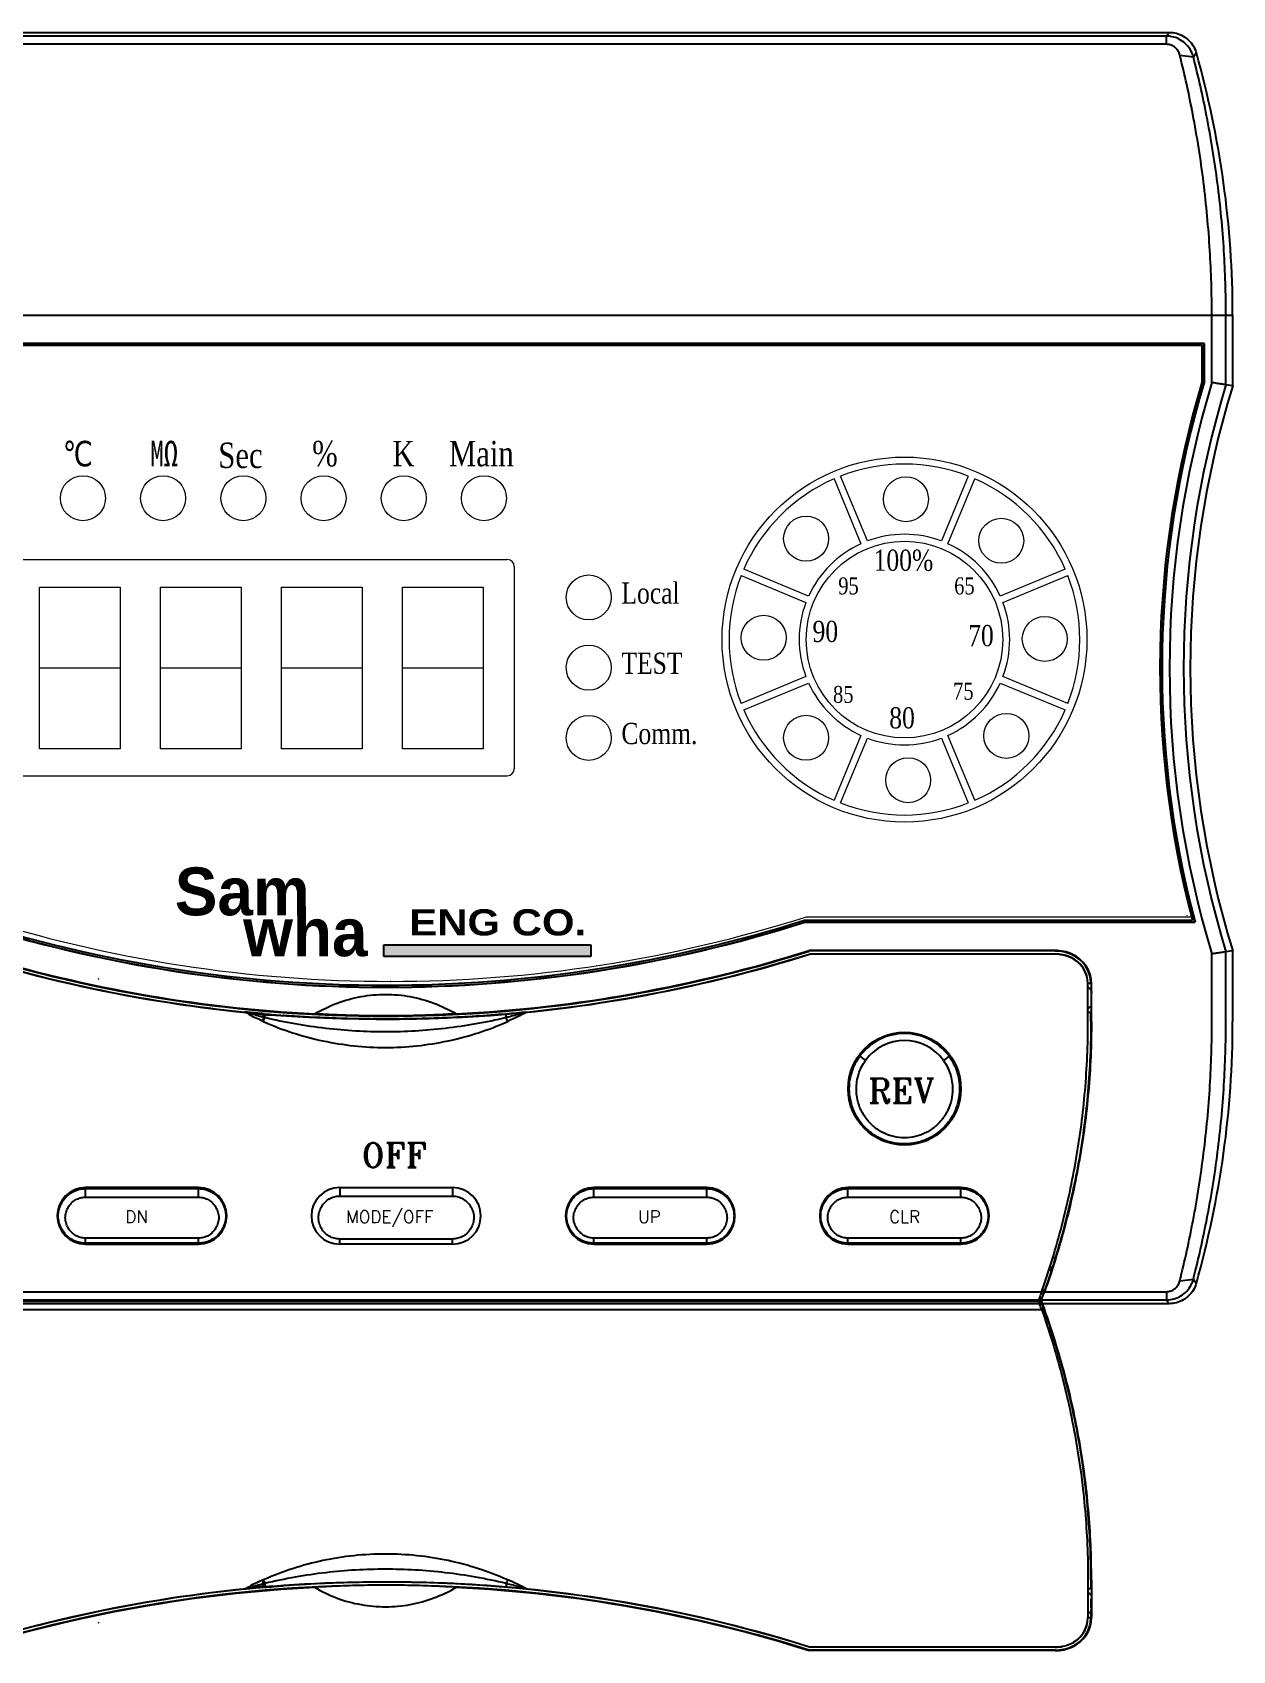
# Model space of a CAD drawing. Header units: millimetres. Extents: x 107 to 2900, y 85 to 3996.
# Drawn here: x 2142.88 to 2170.64, y 2285.94 to 2323.34 of the extents above; entities that cross this region are included whole.
import ezdxf
from ezdxf.lldxf.tags import DXFTag

# ---------------------------------------------------------------- set-up
doc = ezdxf.new("R2010")
doc.units = ezdxf.units.MM
for name, color, linetype in [('2', 7, 'Continuous'), ('70', 7, 'Continuous'), ('DEFAULT_2', 8, 'HIDDEN')]:
    doc.layers.add(name, color=color, linetype=linetype)
doc.styles.add('SS', font='batang.ttc', dxfattribs={"width": 0.8})
doc.styles.get("Standard").update_dxf_attribs({"font": 'BareunDotumPro1.ttf'})
doc.styles.add('STYLE2', font='romant.shx')
tags = doc.linetypes.add('HIDDEN', pattern=[0.375, 0.25, -0.125]).pattern_tags.tags
tags[6:7] = [DXFTag(74, 4), DXFTag(75, 0), DXFTag(340, '0'), DXFTag(46, 1.0), DXFTag(50, 0.0), DXFTag(44, 0.0), DXFTag(45, 0.0)]
tags[4:5] = [DXFTag(74, 4), DXFTag(75, 0), DXFTag(340, '0'), DXFTag(46, 1.0), DXFTag(50, 0.0), DXFTag(44, 0.0), DXFTag(45, 0.0)]

# ---------------------------------------------------------------- blocks, each defined once
blk = doc.blocks.new('ㅡㄷㅅㄷㄱㄱ스')
blk.add_hatch(color=5).paths.add_polyline_path([(9949.76, 2936.9), (9949.76, 2938.02), (9969.47, 2938.02), (9969.47, 2936.9)])
at = {"color": 7, "linetype": 'Continuous'}
for p, q in [((9875.34, 3024.81), (10024.5, 3024.81)), ((10024.23, 3024.46), (9875.61, 3024.46)), ((10024.23, 3023.67), (9875.61, 3023.67)), ((10024.23, 3023.67), (10024.23, 3024.46)), ((10025.51, 3022.65), (10026.8, 3022.47)), ((9869.3, 2997.91), (10030.54, 2997.91)), ((10028.56, 2991.49), (10028.56, 2997.91)), ((10029.9, 2991.29), (10029.9, 2997.91)), ((10030.54, 2997.91), (10030.54, 2991.19)), ((10027.85, 2995.22), (9871.99, 2995.22)), ((10027.82, 2995.19), (9872.02, 2995.19)), ((10027.65, 2995.02), (9872.19, 2995.02)), ((10027.65, 2991.62), (10027.65, 2995.02)), ((10027.85, 2995.22), (10027.82, 2995.19)), ((10027.82, 2991.59), (10027.82, 2995.19)), ((10027.85, 2991.59), (10027.85, 2995.22)), ((10027.85, 2991.59), (10027.82, 2991.59)), ((10030.54, 2991.19), (10029.9, 2991.29)), ((9989.78, 2940.36), (10026.71, 2940.36)), ((10026.93, 2940.19), (9989.81, 2940.19)), ((9989.81, 2940.16), (10026.97, 2940.16)), ((10026.97, 2940.16), (10026.93, 2940.19)), ((10013.64, 2937.47), (9990.23, 2937.47)), ((9990.23, 2937.47), (9990.24, 2937.43)), ((10013.64, 2937.43), (9990.24, 2937.43)), ((10013.64, 2937.14), (9990.28, 2937.14)), ((10013.64, 2937.47), (10013.64, 2937.43)), ((10015.22, 2937.1), (10015.24, 2937.14)), ((10028.56, 2930.73), (10028.56, 2937.15)), ((10030.54, 2937.45), (10029.9, 2937.35)), ((10029.9, 2930.73), (10029.9, 2937.35)), ((10030.54, 2937.45), (10030.54, 2930.73)), ((10017.05, 2934.34), (10016.75, 2934.34)), ((10016.77, 2930.73), (10016.77, 2934.3)), ((10017.1, 2930.73), (10017.1, 2934.3)), ((10017.05, 2931.58), (10016.75, 2931.58)), ((10017.05, 2931.58), (10017.07, 2931.59)), ((10017.05, 2930.73), (10017.05, 2931.58)), ((10013.42, 2908.27), (10013.67, 2908.27)), ((10013.27, 2906.97), (10013.07, 2907.17)), ((10013.11, 2907.14), (10013.32, 2907.14)), ((10013.13, 2907.36), (10013.38, 2907.36)), ((10025.51, 2906.05), (10026.8, 2906.22)), ((9887.48, 2905.02), (10012.36, 2905.02)), ((10012.36, 2904.97), (10012.57, 2904.97)), ((10012.4, 2905.16), (10012.66, 2905.16)), ((10012.64, 2905.02), (10024.23, 2905.02)), ((10024.23, 2905.02), (10024.23, 2904.23)), ((10024.5, 2903.88), (9875.34, 2903.88)), ((9887.48, 2903.33), (10012.36, 2903.33)), ((9887.59, 2904.23), (10012.25, 2904.23)), ((9887.59, 2904.12), (10012.25, 2904.12)), ((9887.77, 2904.23), (10012.07, 2904.23)), ((9887.77, 2904.12), (10012.07, 2904.12)), ((10012.04, 2904.18), (9887.8, 2904.18)), ((10012.04, 2904.17), (9887.8, 2904.17)), ((10012.04, 2904.17), (9887.8, 2904.17)), ((10012.04, 2904.17), (9887.8, 2904.17)), ((10012.04, 2904.18), (10012.07, 2904.23)), ((10012.04, 2904.18), (10012.04, 2904.17)), ((10012.04, 2904.17), (10012.04, 2904.17)), ((10012.04, 2904.17), (10012.07, 2904.12)), ((10012.14, 2904.43), (10012.37, 2904.43)), ((10012.14, 2903.92), (10012.37, 2903.92)), ((10012.34, 2904.23), (10024.23, 2904.23)), ((10012.36, 2903.38), (10012.57, 2903.38)), ((10012.4, 2903.19), (10012.66, 2903.19)), ((10013.27, 2901.38), (10013.07, 2901.18)), ((10013.11, 2901.21), (10013.32, 2901.21)), ((10013.13, 2900.99), (10013.38, 2900.99)), ((10013.42, 2900.08), (10013.67, 2900.08)), ((10016.77, 2877.62), (10016.77, 2874.04)), ((10017.05, 2877.62), (10017.05, 2876.77)), ((10017.1, 2877.62), (10017.1, 2874.04)), ((10017.05, 2876.77), (10016.75, 2876.77)), ((10017.05, 2876.77), (10017.07, 2876.76)), ((10017.05, 2874.01), (10016.75, 2874.01)), ((9990.23, 2870.88), (9990.24, 2870.92)), ((10013.64, 2870.88), (9990.23, 2870.88)), ((10013.64, 2870.92), (9990.24, 2870.92)), ((10013.64, 2871.21), (9990.28, 2871.21)), ((10013.64, 2870.88), (10013.64, 2870.92)), ((10015.22, 2871.25), (10015.24, 2871.21))]:
    blk.add_line(p, q, dxfattribs=at)
at = {"color": 7, "lineweight": 20}
for p, q in [((10027.64, 2995.02), (9873.13, 2995.02)), ((10027.64, 2991.64), (10027.64, 2995.02)), ((9992.61, 2982.34), (9995.17, 2976.17)), ((9995.78, 2976.43), (9993.23, 2982.6)), ((10005.38, 2982.6), (10002.83, 2976.43)), ((10003.45, 2976.17), (10006, 2982.34)), ((9983.76, 2973.13), (9989.93, 2970.58)), ((9990.19, 2971.19), (9984.01, 2973.75)), ((10014.6, 2973.75), (10008.43, 2971.19)), ((10008.68, 2970.58), (10014.85, 2973.13)), ((9989.93, 2963.53), (9983.76, 2960.97)), ((10014.85, 2960.97), (10008.68, 2963.53)), ((9984.01, 2960.36), (9990.19, 2962.91)), ((10008.43, 2962.91), (10014.6, 2960.36)), ((9995.17, 2957.93), (9992.61, 2951.76)), ((9993.23, 2951.51), (9995.78, 2957.68)), ((10002.83, 2957.68), (10005.38, 2951.51)), ((10006, 2951.76), (10003.45, 2957.93)), ((9990, 2940.69), (10026.7, 2940.69))]:
    blk.add_line(p, q, dxfattribs=at)
at = {"color": 5}
for p, q in [((9949.76, 2936.9), (9949.76, 2938.02)), ((9949.76, 2938.02), (9969.47, 2938.02)), ((9969.47, 2938.02), (9969.47, 2936.9)), ((9969.47, 2936.9), (9949.76, 2936.9))]:
    blk.add_line(p, q, dxfattribs=at)
at = {"color": 7, "linetype": 'HIDDEN'}
for p, q in [((9995.06, 2927.41), (9995.6, 2927.01)), ((10003.55, 2927.41), (10003.01, 2927.01)), ((9932.12, 2914.92), (9921.38, 2914.92)), ((9921.38, 2914), (9921.38, 2914.92)), ((9921.38, 2914.82), (9932.12, 2914.82)), ((9921.38, 2914), (9932.12, 2914)), ((9932.12, 2914), (9932.12, 2914.92)), ((9945.56, 2914.92), (9945.56, 2914.11)), ((9945.56, 2914.92), (9956.31, 2914.92)), ((9945.56, 2914.11), (9956.31, 2914.11)), ((9956.31, 2914.92), (9956.31, 2914.11)), ((9969.75, 2914), (9969.75, 2914.92)), ((9980.49, 2914.92), (9969.75, 2914.92)), ((9969.75, 2914.82), (9980.49, 2914.82)), ((9969.75, 2914), (9980.49, 2914)), ((9980.49, 2914), (9980.49, 2914.92)), ((10004.68, 2914.92), (9993.93, 2914.92)), ((9993.93, 2914), (9993.93, 2914.92)), ((9993.93, 2914.82), (10004.68, 2914.82)), ((9993.93, 2914), (10004.68, 2914)), ((10004.68, 2914), (10004.68, 2914.92)), ((9932.12, 2910.12), (9921.38, 2910.12)), ((9921.38, 2909.55), (9921.38, 2910.12)), ((9932.12, 2909.63), (9921.38, 2909.63)), ((9921.38, 2909.55), (9932.12, 2909.55)), ((9932.12, 2909.55), (9932.12, 2910.12)), ((9945.56, 2909.55), (9945.56, 2910.03)), ((9956.31, 2910.03), (9945.56, 2910.03)), ((9956.31, 2909.55), (9945.56, 2909.55)), ((9956.31, 2909.55), (9956.31, 2910.03)), ((9969.75, 2909.55), (9969.75, 2910.12)), ((9980.49, 2910.12), (9969.75, 2910.12)), ((9980.49, 2909.63), (9969.75, 2909.63)), ((9969.75, 2909.55), (9980.49, 2909.55)), ((9980.49, 2909.55), (9980.49, 2910.12)), ((10004.68, 2910.12), (9993.93, 2910.12)), ((9993.93, 2909.55), (9993.93, 2910.12)), ((10004.68, 2909.63), (9993.93, 2909.63)), ((9993.93, 2909.55), (10004.68, 2909.55)), ((10004.68, 2909.55), (10004.68, 2910.12))]:
    blk.add_line(p, q, dxfattribs=at)
at = {"color": 7, "lineweight": 20}
for radius in [17.36, 9.35]:
    blk.add_circle((9999.31, 2967.05), radius, dxfattribs=at)
at = {"color": 7, "linetype": 'HIDDEN'}
blk.add_circle((9999.31, 2924.33), 5.37, dxfattribs=at)
at = {"color": 7, "linetype": 'Continuous'}
for centre, radius, start, end in [((9938.77, 2997.91), 91.77, 0, 15.7731), ((10118.1, 2964.32), 94.48, 163.2032, 194.6889), ((10118.1, 2964.32), 94.3, 163.1877, 194.8255), ((10118.1, 2964.32), 94.28, 163.1852, 194.8477), ((10118.1, 2964.32), 93.57, 163.1212, 196.8788), ((10118.1, 2964.32), 92.23, 162.998, 197.002), ((10118.1, 2964.32), 91.59, 162.9385, 197.0615), ((9949.92, 3065.64), 131.65, 252.3619, 287.6381), ((9949.92, 3065.64), 131.67, 252.3638, 287.6362), ((9949.92, 3065.64), 131.47, 252.3501, 287.6499), ((9949.92, 3065.64), 134.69, 252.5641, 264.2766), ((9949.92, 3065.64), 134.36, 252.5424, 267.134), ((9949.92, 3065.64), 134.41, 252.5455, 287.4545), ((9949.92, 3065.64), 134.69, 265.8574, 287.4359), ((9949.92, 3065.64), 134.36, 272.866, 287.4576), ((10013.64, 2933.44), 4.03, 66.5144, 90), ((10013.64, 2933.44), 3.98, 66.5144, 90), ((10013.64, 2933.44), 3.7, 66.5144, 90), ((10014.01, 2934.3), 3.04, 0.7065, 66.5144), ((10014.01, 2934.3), 3.09, 0, 66.5144), ((10014.01, 2934.3), 2.76, 0, 66.5144), ((9939.13, 2930.73), 91.41, 344.198, 0), ((9949.92, 2742.7), 134.41, 72.5455, 107.4545), ((9949.92, 2742.7), 134.69, 72.5641, 94.1426), ((9949.92, 2742.7), 134.69, 95.7234, 107.4359), ((9949.92, 2742.7), 134.36, 92.866, 107.4576), ((9949.92, 2742.7), 134.36, 72.5424, 87.134), ((10014.01, 2874.04), 2.76, 293.4856, 0), ((10014.01, 2874.04), 3.04, 293.4856, 359.2935), ((10014.01, 2874.04), 3.09, 293.4856, 0), ((10013.64, 2874.91), 3.7, 270, 293.4856), ((10013.64, 2874.91), 3.98, 270, 293.4856), ((10013.64, 2874.91), 4.03, 270, 293.4856)]:
    blk.add_arc(centre, radius, start, end, dxfattribs=at)
at = {"color": 7, "linetype": 'HIDDEN'}
for centre, radius, start, end in [((9999.31, 2924.33), 5.25, 35.9626, 144.0374), ((9999.31, 2924.33), 4.58, 35.9626, 144.0374), ((9921.38, 2912.23), 2.69, 90, 270), ((9932.12, 2912.23), 2.69, 270, 90), ((9945.56, 2912.23), 2.69, 90, 270), ((9956.31, 2912.23), 2.69, 270, 90), ((9969.75, 2912.23), 2.69, 90, 270), ((9980.49, 2912.23), 2.69, 270, 90), ((9993.93, 2912.23), 2.69, 90, 270), ((10004.68, 2912.23), 2.69, 270, 90)]:
    blk.add_arc(centre, radius, start, end, dxfattribs=at)
at = {"color": 7, "linetype": 'Continuous'}
for points, start_tangent, end_tangent in [([(10024.23, 3024.46), (10024.37, 3024.63), (10024.5, 3024.81)], (0.604586, 0.79654), (0.603396, 0.797442)), ([(10024.5, 3024.81), (10025.18, 3024.72), (10025.83, 3024.45), (10026.38, 3024.04), (10026.81, 3023.48), (10027.08, 3022.85)], (1, 0), (0.271828, -0.962346)), ([(10026.8, 3022.47), (10026.72, 3022.72), (10026.38, 3023.36), (10025.88, 3023.88), (10025.28, 3024.24), (10024.61, 3024.43), (10024.23, 3024.46)], (-0.259403, 0.965769), (-1, 0.000325)), ([(10025.51, 3022.65), (10025.47, 3022.78), (10025.3, 3023.11), (10025.06, 3023.37), (10024.76, 3023.56), (10024.42, 3023.66), (10024.23, 3023.67)], (-0.242878, 0.970057), (-0.999999, -0.001087)), ([(10028.56, 2997.91), (10028.37, 3004.06), (10027.77, 3010.55), (10026.75, 3017.02), (10025.51, 3022.65)], (0.000028, 1), (-0.242412, 0.970173)), ([(10026.8, 3022.47), (10026.94, 3022.66), (10027.08, 3022.85)], (0.593127, 0.805109), (0.591901, 0.80601)), ([(10029.9, 2997.91), (10029.71, 3004.02), (10029.1, 3010.47), (10028.06, 3016.88), (10026.8, 3022.47)], (0.000036, 1), (-0.247766, 0.96882)), ([(10029.9, 2991.29), (10029.45, 2991.35), (10029.01, 2991.42), (10028.56, 2991.49)], (-0.989013, 0.147827), (-0.989172, 0.146764)), ([(10029.9, 2937.35), (10029.45, 2937.28), (10029.01, 2937.22), (10028.56, 2937.15)], (-0.989013, -0.147827), (-0.989172, -0.146764)), ([(10017.1, 2933.68), (10017.01, 2933.79), (10016.76, 2933.97)], (-0.553765, 0.832673), (-0.912222, 0.409696)), ([(10017.05, 2934.34), (10017.06, 2934.33), (10017.07, 2934.33)], (0.711453, -0.702734), (0.709766, -0.704437)), ([(10017.07, 2934.33), (10017.07, 2934.3)], (0.709766, -0.704437), (0.092215, -0.995739)), ([(9943.2, 2931.45), (9945.31, 2932.46), (9947.59, 2933.09), (9949.93, 2933.3), (9952.27, 2933.09), (9954.53, 2932.46), (9956.64, 2931.45)], (0.859399, 0.511306), (0.859399, -0.511306)), ([(9936.66, 2931.56), (9936.48, 2931.61)], (-0.917893, 0.396829), (-0.991847, 0.127436)), ([(9936.67, 2931.56), (9936.48, 2931.61)], (-0.962642, 0.270777), (-0.961554, 0.274617)), ([(9936.69, 2931.6), (9936.62, 2931.61), (9936.55, 2931.62), (9936.49, 2931.62)], (-0.995206, 0.097803), (-0.994926, 0.100612)), ([(9938.29, 2930.73), (9937.68, 2931.01), (9937.08, 2931.3), (9936.66, 2931.56)], (-0.913204, 0.407502), (-0.917893, 0.396829)), ([(9937.48, 2931.34), (9936.67, 2931.56)], (-0.967148, 0.254214), (-0.962642, 0.270777)), ([(9937.53, 2931.52), (9937.33, 2931.54), (9937.14, 2931.56), (9936.98, 2931.57), (9936.82, 2931.59), (9936.69, 2931.6)], (-0.995782, 0.091747), (-0.995117, 0.0987)), ([(9937.79, 2931.26), (9937.48, 2931.34)], (-0.968758, 0.248009), (-0.967148, 0.254214)), ([(9938.16, 2931.47), (9937.94, 2931.49), (9937.73, 2931.5), (9937.53, 2931.52)], (-0.996178, 0.087347), (-0.995759, 0.092002)), ([(9938.25, 2931.14), (9937.95, 2931.21), (9937.79, 2931.26)], (-0.971156, 0.238444), (-0.968758, 0.248009)), ([(9938.4, 2931.44), (9938.16, 2931.47)], (-0.996323, 0.085673), (-0.996178, 0.087347)), ([(9938.32, 2931.12), (9938.25, 2931.14)], (-0.971493, 0.237069), (-0.971156, 0.238444)), ([(9938.29, 2930.73), (9938.33, 2930.85)], (0.254297, 0.967126), (0.436222, 0.899839)), ([(9938.44, 2931.09), (9938.32, 2931.12)], (-0.972076, 0.234668), (-0.971493, 0.237069)), ([(9938.33, 2930.85), (9938.36, 2930.91), (9938.44, 2931.09)], (0.436222, 0.899839), (0.227614, 0.973751)), ([(9938.41, 2931.41), (9938.4, 2931.43), (9938.4, 2931.44)], (-0.311013, 0.950406), (-0.328671, 0.944445)), ([(9938.4, 2931.44), (9939.29, 2931.37), (9940.19, 2931.3)], (0.996337, -0.085513), (0.997388, -0.072227)), ([(9938.42, 2931.38), (9938.41, 2931.41)], (-0.288003, 0.957629), (-0.311013, 0.950406)), ([(9938.44, 2931.09), (9938.42, 2931.38)], (0.2654, 0.964138), (-0.288003, 0.957629)), ([(9961.4, 2931.09), (9955.6, 2930.06), (9952.75, 2929.81), (9949.92, 2929.73), (9947.09, 2929.81), (9944.24, 2930.06), (9938.44, 2931.09)], (-0.972075, -0.23467), (-0.972076, 0.234668)), ([(9940.25, 2931.29), (9940.19, 2931.3)], (-0.997524, 0.070322), (-0.997496, 0.070728)), ([(9950.6, 2930.95), (9949.92, 2930.95), (9944.16, 2931.07), (9940.25, 2931.29)], (-0.999988, -0.004906), (-0.997524, 0.070322)), ([(9956.64, 2931.45), (9954.55, 2931.34), (9952.32, 2931.27), (9949.99, 2931.25), (9947.63, 2931.27), (9945.33, 2931.34), (9943.2, 2931.45)], (-0.998096, -0.061678), (-0.998096, 0.061678)), ([(9952.63, 2930.98), (9950.6, 2930.95)], (-0.999807, -0.01967), (-0.999988, -0.004906)), ([(9961.38, 2931.43), (9955.69, 2931.07), (9952.63, 2930.98)], (-0.996523, -0.083322), (-0.999807, -0.01967)), ([(9961.44, 2931.43), (9961.38, 2931.43)], (-0.996487, -0.083743), (-0.996523, -0.083322)), ([(9961.4, 2931.09), (9961.39, 2931.18), (9961.4, 2931.3), (9961.43, 2931.41)], (-0.265408, 0.964136), (0.309521, 0.950893)), ([(9961.52, 2931.12), (9961.4, 2931.09)], (-0.9715, -0.237038), (-0.972075, -0.23467)), ([(9961.51, 2930.85), (9961.48, 2930.91), (9961.4, 2931.09)], (-0.43607, 0.899913), (-0.227617, 0.973751)), ([(9961.43, 2931.41), (9961.44, 2931.43)], (0.309521, 0.950893), (0.323264, 0.946309)), ([(9963.36, 2931.61), (9961.44, 2931.43)], (-0.995219, -0.097663), (-0.996487, -0.083743)), ([(9961.56, 2930.73), (9961.51, 2930.85)], (-0.254147, 0.967166), (-0.43607, 0.899913)), ([(9961.59, 2931.14), (9961.52, 2931.12)], (-0.971172, -0.238381), (-0.9715, -0.237038)), ([(9963.36, 2931.61), (9961.56, 2930.73)], (-0.882357, -0.470581), (-0.913204, -0.407502)), ([(9963.36, 2931.61), (9962.87, 2931.47), (9961.59, 2931.14)], (-0.961554, -0.274617), (-0.971172, -0.238381)), ([(10017.1, 2932.24), (10017.01, 2932.13), (10016.76, 2931.95)], (-0.554139, -0.832424), (-0.912222, -0.409696)), ([(9938.29, 2930.73), (9938.39, 2930.68)], (0.9132, -0.407512), (0.914742, -0.404038)), ([(9938.39, 2930.68), (9941.08, 2929.65), (9943.97, 2928.88), (9946.93, 2928.41), (9949.92, 2928.25), (9952.91, 2928.41), (9955.87, 2928.88), (9958.76, 2929.65), (9961.46, 2930.68)], (0.914742, -0.404038), (0.914742, 0.404038)), ([(9961.46, 2930.68), (9961.56, 2930.73)], (0.914742, 0.404038), (0.9132, 0.407512)), ([(10012.36, 2905.02), (10013.39, 2908.14), (10014.28, 2911.29), (10015.03, 2914.47), (10015.65, 2917.67), (10016.14, 2920.89), (10016.49, 2924.14), (10016.7, 2927.42), (10016.77, 2930.73)], (0.333347, 0.942804), (0, 1)), ([(10017.1, 2930.73), (10017.03, 2927.39), (10016.81, 2924.07), (10016.45, 2920.78), (10015.95, 2917.55), (10015.33, 2914.36), (10014.57, 2911.23), (10013.67, 2908.12), (10012.64, 2905.02)], (0, -1), (-0.337149, -0.941451)), ([(10017.05, 2930.73), (10016.98, 2927.41), (10016.77, 2924.1), (10016.41, 2920.82), (10015.92, 2917.6), (10015.29, 2914.44), (10014.54, 2911.33), (10013.67, 2908.27)], (0, -1), (-0.295038, -0.955486)), ([(10025.51, 2906.05), (10026.77, 2911.77), (10027.78, 2918.19), (10028.38, 2924.64), (10028.56, 2930.73)], (0.242943, 0.97004), (-0.000027, 1)), ([(10026.8, 2906.22), (10028.08, 2911.9), (10029.11, 2918.28), (10029.71, 2924.69), (10029.9, 2930.73)], (0.248308, 0.968681), (-0.000034, 1)), ([(10013.67, 2908.27), (10013.37, 2907.32)], (-0.295038, -0.955486), (-0.30743, -0.951571)), ([(10013.26, 2906.93), (10013.16, 2906.61), (10013.02, 2906.19)], (-0.285569, -0.958358), (-0.315188, -0.949029)), ([(10013.27, 2906.96), (10013.26, 2906.93)], (-0.281212, -0.959646), (-0.285569, -0.958358)), ([(10013.37, 2907.32), (10013.34, 2907.21), (10013.27, 2906.96)], (-0.108225, -0.994126), (-0.281212, -0.959646)), ([(10024.23, 2904.23), (10024.47, 2904.24), (10025.15, 2904.4), (10025.77, 2904.73), (10026.29, 2905.22), (10026.67, 2905.84), (10026.8, 2906.22)], (1, -0.000343), (0.25932, 0.965791)), ([(10026.8, 2906.22), (10026.94, 2906.03), (10027.08, 2905.83)], (0.592888, -0.805285), (0.591654, -0.806192)), ([(10012.36, 2905.02), (10012.26, 2904.76), (10012.17, 2904.5), (10012.07, 2904.23)], (-0.338044, -0.94113), (-0.348139, -0.937443)), ([(10012.5, 2904.8), (10012.44, 2904.61)], (-0.34063, -0.940197), (-0.343085, -0.939304)), ([(10012.44, 2904.5), (10012.54, 2904.76)], (0.359303, 0.933221), (0.355971, 0.934497)), ([(10013.02, 2906.19), (10012.5, 2904.8)], (-0.338703, -0.940893), (-0.34063, -0.940197)), ([(10012.54, 2904.76), (10012.64, 2905.02)], (0.355971, 0.934497), (0.353816, 0.935315)), ([(10024.23, 2905.02), (10024.35, 2905.03), (10024.69, 2905.1), (10025, 2905.28), (10025.26, 2905.53), (10025.44, 2905.85), (10025.51, 2906.05)], (0.999999, -0.001608), (0.242861, 0.970061)), ([(10027.08, 2905.83), (10026.81, 2905.2), (10026.38, 2904.65), (10025.83, 2904.23), (10025.18, 2903.97), (10024.5, 2903.88)], (-0.272314, -0.962209), (-1, 0)), ([(10012.36, 2903.33), (10012.26, 2903.59), (10012.17, 2903.85), (10012.07, 2904.12)], (-0.338044, 0.94113), (-0.348139, 0.937443)), ([(10012.27, 2904.19), (10012.25, 2904.23)], (-0.349072, 0.937096), (-0.349658, 0.936878)), ([(10012.25, 2904.23), (10012.28, 2904.19), (10012.31, 2904.15)], (0.583418, -0.812172), (0.582607, -0.812754)), ([(10012.25, 2904.12), (10012.28, 2904.16), (10012.31, 2904.19)], (0.583418, 0.812172), (0.582607, 0.812754)), ([(10012.27, 2904.16), (10012.25, 2904.12)], (-0.349072, -0.937096), (-0.349658, -0.936878)), ([(10012.37, 2904.43), (10012.31, 2904.27), (10012.27, 2904.16)], (-0.345539, -0.938404), (-0.349072, -0.937096)), ([(10012.37, 2903.92), (10012.31, 2904.08), (10012.27, 2904.19)], (-0.345539, 0.938404), (-0.349072, 0.937096)), ([(10012.31, 2904.19), (10012.34, 2904.23)], (0.582607, 0.812754), (0.582201, 0.813045)), ([(10012.31, 2904.15), (10012.34, 2904.12)], (0.582607, -0.812754), (0.582201, -0.813045)), ([(10012.34, 2904.23), (10012.44, 2904.5)], (0.362628, 0.931934), (0.359303, 0.933221)), ([(10012.34, 2904.12), (10012.44, 2903.85)], (0.362628, -0.931934), (0.359303, -0.933221)), ([(10012.36, 2903.33), (10013.39, 2900.21), (10014.28, 2897.06), (10015.03, 2893.88), (10015.65, 2890.68), (10016.14, 2887.46), (10016.49, 2884.21), (10016.7, 2880.93), (10016.77, 2877.62)], (0.333347, -0.942804), (0, -1)), ([(10012.44, 2904.61), (10012.37, 2904.43)], (-0.343085, -0.939304), (-0.345538, -0.938405)), ([(10012.44, 2903.73), (10012.37, 2903.92)], (-0.343085, 0.939304), (-0.345538, 0.938405)), ([(10012.44, 2903.85), (10012.54, 2903.59)], (0.359303, -0.933221), (0.355971, -0.934497)), ([(10012.5, 2903.55), (10012.44, 2903.73)], (-0.34063, 0.940197), (-0.343085, 0.939304)), ([(10013.02, 2902.16), (10012.5, 2903.55)], (-0.338703, 0.940893), (-0.34063, 0.940197)), ([(10012.54, 2903.59), (10012.64, 2903.33)], (0.355971, -0.934497), (0.353816, -0.935315)), ([(10017.1, 2877.62), (10017.03, 2880.95), (10016.81, 2884.28), (10016.45, 2887.56), (10015.95, 2890.8), (10015.33, 2893.99), (10014.57, 2897.12), (10013.67, 2900.23), (10012.64, 2903.33)], (0, 1), (-0.337149, 0.941451)), ([(10024.23, 2904.23), (10024.37, 2904.06), (10024.5, 2903.88)], (0.604393, -0.796686), (0.603194, -0.797594)), ([(10013.26, 2901.42), (10013.16, 2901.74), (10013.02, 2902.16)], (-0.285569, 0.958358), (-0.315188, 0.949029)), ([(10013.27, 2901.38), (10013.26, 2901.42)], (-0.281212, 0.959646), (-0.285569, 0.958358)), ([(10013.37, 2901.03), (10013.34, 2901.14), (10013.27, 2901.38)], (-0.108225, 0.994126), (-0.281212, 0.959646)), ([(10013.67, 2900.08), (10013.37, 2901.03)], (-0.295038, 0.955486), (-0.30743, 0.951571)), ([(10017.05, 2877.62), (10016.98, 2880.94), (10016.77, 2884.25), (10016.41, 2887.52), (10015.92, 2890.75), (10015.29, 2893.91), (10014.54, 2897.01), (10013.67, 2900.08)], (0, 1), (-0.295038, 0.955486)), ([(9938.39, 2877.67), (9941.08, 2878.7), (9943.97, 2879.47), (9946.93, 2879.94), (9949.92, 2880.1), (9952.91, 2879.94), (9955.87, 2879.47), (9958.76, 2878.7), (9961.46, 2877.67)], (0.914742, 0.404038), (0.914742, -0.404038)), ([(9961.4, 2877.26), (9955.6, 2878.29), (9952.75, 2878.54), (9949.92, 2878.62), (9947.09, 2878.54), (9944.24, 2878.29), (9938.44, 2877.26)], (-0.972075, 0.23467), (-0.972076, -0.234668)), ([(9938.29, 2877.62), (9937.68, 2877.34), (9937.08, 2877.05), (9936.66, 2876.79)], (-0.913204, -0.407502), (-0.917893, -0.396829)), ([(9937.48, 2877.01), (9936.67, 2876.79)], (-0.967148, -0.254214), (-0.962642, -0.270777)), ([(9937.79, 2877.09), (9937.48, 2877.01)], (-0.968758, -0.248009), (-0.967148, -0.254214)), ([(9938.25, 2877.21), (9937.95, 2877.13), (9937.79, 2877.09)], (-0.971156, -0.238444), (-0.968758, -0.248009)), ([(9938.32, 2877.23), (9938.25, 2877.21)], (-0.971493, -0.237069), (-0.971156, -0.238444)), ([(9938.29, 2877.62), (9938.39, 2877.67)], (0.9132, 0.407512), (0.914742, 0.404038)), ([(9938.29, 2877.62), (9938.33, 2877.5)], (0.254297, -0.967126), (0.436222, -0.899839)), ([(9938.44, 2877.26), (9938.32, 2877.23)], (-0.972076, -0.234668), (-0.971493, -0.237069)), ([(9938.33, 2877.5), (9938.36, 2877.44), (9938.44, 2877.26)], (0.436222, -0.899839), (0.227614, -0.973751)), ([(9938.4, 2876.9), (9939.29, 2876.98), (9940.19, 2877.05)], (0.996337, 0.085513), (0.997388, 0.072227)), ([(9938.42, 2876.97), (9938.41, 2876.94)], (-0.288003, -0.957629), (-0.311013, -0.950406)), ([(9938.44, 2877.26), (9938.42, 2876.97)], (0.2654, -0.964138), (-0.288003, -0.957629)), ([(9940.25, 2877.06), (9940.19, 2877.05)], (-0.997524, -0.070322), (-0.997496, -0.070728)), ([(9950.6, 2877.4), (9949.92, 2877.4), (9944.16, 2877.28), (9940.25, 2877.06)], (-0.999988, 0.004906), (-0.997524, -0.070322)), ([(9956.64, 2876.9), (9954.55, 2877.01), (9952.32, 2877.08), (9949.99, 2877.1), (9947.63, 2877.08), (9945.33, 2877.01), (9943.2, 2876.9)], (-0.998096, 0.061678), (-0.998096, -0.061678)), ([(9952.63, 2877.37), (9950.6, 2877.4)], (-0.999807, 0.01967), (-0.999988, 0.004906)), ([(9961.38, 2876.92), (9955.69, 2877.28), (9952.63, 2877.37)], (-0.996523, 0.083322), (-0.999807, 0.01967)), ([(9961.4, 2877.26), (9961.39, 2877.17), (9961.4, 2877.05), (9961.43, 2876.94)], (-0.265408, -0.964136), (0.309521, -0.950893)), ([(9961.51, 2877.5), (9961.48, 2877.44), (9961.4, 2877.26)], (-0.43607, -0.899913), (-0.227617, -0.973751)), ([(9961.52, 2877.23), (9961.4, 2877.26)], (-0.9715, 0.237038), (-0.972075, 0.23467)), ([(9961.46, 2877.67), (9961.56, 2877.62)], (0.914742, -0.404038), (0.9132, -0.407512)), ([(9961.56, 2877.62), (9961.51, 2877.5)], (-0.254147, -0.967166), (-0.43607, -0.899913)), ([(9961.59, 2877.21), (9961.52, 2877.23)], (-0.971172, 0.238381), (-0.9715, 0.237038)), ([(9963.36, 2876.74), (9961.56, 2877.62)], (-0.882357, 0.470581), (-0.913204, 0.407502)), ([(9963.36, 2876.74), (9962.87, 2876.88), (9961.59, 2877.21)], (-0.961554, 0.274617), (-0.971172, 0.238381)), ([(9936.67, 2876.79), (9936.48, 2876.74)], (-0.962642, -0.270777), (-0.961554, -0.274617)), ([(9936.66, 2876.79), (9936.48, 2876.74)], (-0.917893, -0.396829), (-0.991847, -0.127436)), ([(9936.69, 2876.75), (9936.62, 2876.74), (9936.55, 2876.73), (9936.49, 2876.73)], (-0.995206, -0.097803), (-0.994926, -0.100612)), ([(9937.53, 2876.83), (9937.33, 2876.81), (9937.14, 2876.79), (9936.98, 2876.77), (9936.82, 2876.76), (9936.69, 2876.75)], (-0.995782, -0.091747), (-0.995117, -0.0987)), ([(9938.16, 2876.88), (9937.94, 2876.86), (9937.73, 2876.85), (9937.53, 2876.83)], (-0.996178, -0.087347), (-0.995759, -0.092002)), ([(9938.4, 2876.9), (9938.16, 2876.88)], (-0.996323, -0.085673), (-0.996178, -0.087347)), ([(9938.41, 2876.94), (9938.4, 2876.91), (9938.4, 2876.9)], (-0.311013, -0.950406), (-0.328671, -0.944445)), ([(9943.2, 2876.9), (9945.31, 2875.88), (9947.59, 2875.26), (9949.93, 2875.05), (9952.27, 2875.26), (9954.53, 2875.89), (9956.64, 2876.9)], (0.859399, -0.511306), (0.859399, 0.511306)), ([(9961.44, 2876.91), (9961.38, 2876.92)], (-0.996487, 0.083743), (-0.996523, 0.083322)), ([(9961.43, 2876.94), (9961.44, 2876.91)], (0.309521, -0.950893), (0.323264, -0.946309)), ([(9963.36, 2876.74), (9961.44, 2876.91)], (-0.995219, 0.097663), (-0.996487, 0.083743)), ([(10017.1, 2876.11), (10017.01, 2876.22), (10016.76, 2876.4)], (-0.554139, 0.832424), (-0.912222, 0.409696)), ([(10017.1, 2874.67), (10017.01, 2874.56), (10016.76, 2874.38)], (-0.553765, -0.832673), (-0.912222, -0.409696)), ([(10017.05, 2874.01), (10017.06, 2874.01), (10017.07, 2874.02)], (0.711453, 0.702734), (0.709766, 0.704437)), ([(10017.07, 2874.02), (10017.07, 2874.04)], (0.709766, 0.704437), (0.092215, 0.995739))]:
    blk.add_spline(points, degree=3, dxfattribs=dict(at, start_tangent=start_tangent, end_tangent=end_tangent))
at = {"color": 7, "lineweight": 20}
for points in [[(10027.64, 2991.64), (10022.64, 2975.07), (10022.31, 2957.44), (10026.7, 2940.69)], [(10005.38, 2982.6), (10001.48, 2984.13), (9997.14, 2984.13), (9993.23, 2982.6)], [(9992.61, 2982.34), (9988.77, 2980.66), (9985.7, 2977.59), (9984.01, 2973.75)], [(10014.6, 2973.75), (10012.92, 2977.59), (10009.85, 2980.66), (10006, 2982.34)], [(10002.83, 2976.43), (10000.56, 2977.28), (9998.05, 2977.28), (9995.78, 2976.43)], [(9995.17, 2976.17), (9992.96, 2975.17), (9991.19, 2973.4), (9990.19, 2971.19)], [(10008.43, 2971.19), (10007.42, 2973.4), (10005.65, 2975.17), (10003.45, 2976.17)], [(9983.76, 2973.13), (9982.23, 2969.22), (9982.23, 2964.88), (9983.76, 2960.97)], [(10014.85, 2960.97), (10016.38, 2964.88), (10016.38, 2969.22), (10014.85, 2973.13)], [(9989.93, 2970.58), (9989.08, 2968.3), (9989.08, 2965.8), (9989.93, 2963.53)], [(10008.68, 2963.53), (10009.54, 2965.8), (10009.54, 2968.3), (10008.68, 2970.58)], [(9990.19, 2962.91), (9991.19, 2960.71), (9992.96, 2958.94), (9995.17, 2957.93)], [(10003.45, 2957.93), (10005.65, 2958.94), (10007.42, 2960.71), (10008.43, 2962.91)], [(9984.01, 2960.36), (9985.7, 2956.51), (9988.77, 2953.44), (9992.61, 2951.76)], [(10006, 2951.76), (10009.85, 2953.44), (10012.92, 2956.51), (10014.6, 2960.36)], [(9995.78, 2957.68), (9998.05, 2956.82), (10000.56, 2956.82), (10002.83, 2957.68)], [(9993.23, 2951.51), (9997.14, 2949.98), (10001.48, 2949.98), (10005.38, 2951.51)], [(9910.76, 2940.69), (9936.54, 2932.49), (9964.23, 2932.49), (9990, 2940.69)]]:
    blk.add_open_spline(points, degree=3, dxfattribs=at)
at = {"color": 7, "linetype": 'HIDDEN'}
for points, start_tangent, end_tangent in [([(9994.06, 2924.33), (9994.12, 2925.15), (9994.32, 2925.95), (9994.63, 2926.71), (9995.06, 2927.41)], (0.000735, 1), (0.587226, 0.809423)), ([(9994.73, 2924.3), (9994.79, 2925.02), (9994.95, 2925.73), (9995.23, 2926.4), (9995.6, 2927.01)], (0.000876, 1), (0.582888, 0.812552)), ([(10003.01, 2927.01), (10003.38, 2926.4), (10003.66, 2925.73), (10003.83, 2925.02), (10003.88, 2924.3)], (0.582887, -0.812553), (0.000875, -1)), ([(10003.55, 2927.41), (10003.98, 2926.71), (10004.3, 2925.95), (10004.49, 2925.15), (10004.55, 2924.33)], (0.587225, -0.809424), (0.000735, -1)), ([(10004.55, 2924.33), (10004.42, 2923.16), (10004.03, 2922.04), (10003.41, 2921.05), (10002.57, 2920.21), (10001.58, 2919.59), (10000.47, 2919.2), (9999.31, 2919.07), (9998.14, 2919.2), (9997.03, 2919.59), (9996.04, 2920.21), (9995.2, 2921.05), (9994.58, 2922.04), (9994.19, 2923.16), (9994.06, 2924.33)], (0.000586, -1), (0.000585, 1)), ([(10003.88, 2924.3), (10003.77, 2923.26), (10003.43, 2922.28), (10002.88, 2921.4), (10002.16, 2920.67), (10001.29, 2920.12), (10000.32, 2919.78), (9999.31, 2919.66), (9998.29, 2919.78), (9997.32, 2920.12), (9996.45, 2920.67), (9995.73, 2921.4), (9995.18, 2922.28), (9994.84, 2923.26), (9994.73, 2924.3)], (0.000577, -1), (0.000576, 1)), ([(9921.38, 2909.63), (9920.71, 2909.72), (9920.09, 2909.97), (9919.56, 2910.38), (9919.14, 2910.92), (9918.87, 2911.55), (9918.78, 2912.22), (9918.87, 2912.9), (9919.14, 2913.53), (9919.55, 2914.07), (9920.09, 2914.48), (9920.71, 2914.73), (9921.38, 2914.82)], (-1, 0.000198), (1, 0.000163)), ([(9921.38, 2910.12), (9920.89, 2910.18), (9920.43, 2910.37), (9920.03, 2910.68), (9919.72, 2911.08), (9919.52, 2911.55), (9919.45, 2912.06), (9919.52, 2912.57), (9919.72, 2913.04), (9920.02, 2913.44), (9920.42, 2913.75), (9920.88, 2913.94), (9921.38, 2914)], (-1, 0.000372), (1, 0.000325)), ([(9932.12, 2914.82), (9932.79, 2914.73), (9933.41, 2914.48), (9933.95, 2914.07), (9934.37, 2913.53), (9934.63, 2912.9), (9934.72, 2912.22), (9934.63, 2911.54), (9934.36, 2910.91), (9933.95, 2910.38), (9933.41, 2909.97), (9932.79, 2909.72), (9932.12, 2909.63)], (1, -0.000176), (-1, -0.000183)), ([(9932.12, 2914), (9932.62, 2913.94), (9933.08, 2913.75), (9933.48, 2913.44), (9933.78, 2913.04), (9933.98, 2912.57), (9934.05, 2912.06), (9933.98, 2911.55), (9933.78, 2911.08), (9933.47, 2910.68), (9933.08, 2910.37), (9932.61, 2910.18), (9932.12, 2910.12)], (1, -0.000352), (-1, -0.000342)), ([(9945.56, 2910.03), (9945.05, 2910.1), (9944.56, 2910.3), (9944.15, 2910.62), (9943.82, 2911.04), (9943.62, 2911.53), (9943.55, 2912.07), (9943.62, 2912.6), (9943.82, 2913.09), (9944.14, 2913.51), (9944.56, 2913.84), (9945.04, 2914.04), (9945.56, 2914.11)], (-1, 0.000377), (1, 0.00033)), ([(9956.31, 2914.11), (9956.83, 2914.04), (9957.31, 2913.84), (9957.73, 2913.51), (9958.05, 2913.09), (9958.26, 2912.6), (9958.33, 2912.07), (9958.25, 2911.53), (9958.05, 2911.04), (9957.72, 2910.62), (9957.31, 2910.3), (9956.82, 2910.1), (9956.31, 2910.03)], (1, -0.000356), (-1, -0.000349)), ([(9969.75, 2909.63), (9969.08, 2909.72), (9968.46, 2909.97), (9967.92, 2910.38), (9967.51, 2910.92), (9967.24, 2911.55), (9967.15, 2912.22), (9967.24, 2912.9), (9967.51, 2913.53), (9967.92, 2914.07), (9968.46, 2914.48), (9969.08, 2914.73), (9969.75, 2914.82)], (-1, 0.000198), (1, 0.000163)), ([(9969.75, 2910.12), (9969.26, 2910.18), (9968.8, 2910.37), (9968.4, 2910.68), (9968.09, 2911.08), (9967.89, 2911.55), (9967.82, 2912.06), (9967.89, 2912.57), (9968.09, 2913.04), (9968.39, 2913.44), (9968.79, 2913.75), (9969.25, 2913.94), (9969.75, 2914)], (-1, 0.000372), (1, 0.000325)), ([(9980.49, 2914.82), (9981.16, 2914.73), (9981.78, 2914.48), (9982.32, 2914.07), (9982.74, 2913.53), (9983, 2912.9), (9983.09, 2912.22), (9983, 2911.54), (9982.73, 2910.91), (9982.32, 2910.38), (9981.78, 2909.97), (9981.16, 2909.72), (9980.49, 2909.63)], (1, -0.000176), (-1, -0.000183)), ([(9980.49, 2914), (9980.99, 2913.94), (9981.45, 2913.75), (9981.85, 2913.44), (9982.15, 2913.04), (9982.35, 2912.57), (9982.42, 2912.06), (9982.35, 2911.55), (9982.15, 2911.08), (9981.84, 2910.68), (9981.45, 2910.37), (9980.98, 2910.18), (9980.49, 2910.12)], (1, -0.000352), (-1, -0.000342)), ([(9993.93, 2909.63), (9993.27, 2909.72), (9992.65, 2909.97), (9992.11, 2910.38), (9991.69, 2910.92), (9991.43, 2911.55), (9991.34, 2912.22), (9991.43, 2912.9), (9991.69, 2913.53), (9992.11, 2914.07), (9992.64, 2914.48), (9993.27, 2914.73), (9993.93, 2914.82)], (-1, 0.000198), (1, 0.000163)), ([(9993.93, 2910.12), (9993.44, 2910.18), (9992.98, 2910.37), (9992.58, 2910.68), (9992.27, 2911.08), (9992.08, 2911.55), (9992.01, 2912.06), (9992.08, 2912.57), (9992.27, 2913.04), (9992.58, 2913.44), (9992.98, 2913.75), (9993.44, 2913.94), (9993.93, 2914)], (-1, 0.000372), (1, 0.000325)), ([(10004.68, 2914.82), (10005.35, 2914.73), (10005.97, 2914.48), (10006.51, 2914.07), (10006.92, 2913.53), (10007.18, 2912.9), (10007.27, 2912.22), (10007.18, 2911.54), (10006.92, 2910.91), (10006.5, 2910.38), (10005.96, 2909.97), (10005.34, 2909.72), (10004.68, 2909.63)], (1, -0.000176), (-1, -0.000183)), ([(10004.68, 2914), (10005.17, 2913.94), (10005.63, 2913.75), (10006.03, 2913.44), (10006.34, 2913.04), (10006.53, 2912.57), (10006.6, 2912.06), (10006.53, 2911.55), (10006.34, 2911.08), (10006.03, 2910.68), (10005.63, 2910.37), (10005.17, 2910.18), (10004.68, 2910.12)], (1, -0.000352), (-1, -0.000342))]:
    blk.add_spline(points, degree=3, dxfattribs=dict(at, start_tangent=start_tangent, end_tangent=end_tangent))
at = {"layer": '2', "color": 7, "lineweight": 20}
for p, q in [((9903.55, 2974.66), (9961.51, 2974.66)), ((9962.18, 2974), (9962.18, 2954.77)), ((9903.55, 2954.1), (9961.51, 2954.1))]:
    blk.add_line(p, q, dxfattribs=at)
for centre in [(9921.13, 2980.5), (9928.76, 2980.5), (9936.4, 2980.5), (9944.03, 2980.5), (9951.66, 2980.5), (9959.29, 2980.5), (9999.45, 2980.4), (9989.95, 2976.65), (10008.52, 2976.45), (9969.26, 2971.06), (9985.91, 2967.22), (10012.66, 2967.11), (9969.26, 2964.38), (9969.26, 2957.7), (9989.95, 2957.71), (10009, 2957.89), (9999.66, 2953.67)]:
    blk.add_circle(centre, 2.14, dxfattribs=at)
for points in [[(10027.65, 2995.02), (10027.65, 2995.01), (10027.64, 2995.01), (10027.64, 2995.01), (10027.64, 2995.01), (10027.63, 2995.01), (10027.63, 2995.02), (10027.63, 2995.02), (10027.64, 2995.03), (10027.64, 2995.03), (10027.64, 2995.03), (10027.65, 2995.02), (10027.65, 2995.02)], [(10027.65, 2995.02), (10027.65, 2995.01), (10027.64, 2995.01), (10027.64, 2995.01), (10027.64, 2995.01), (10027.63, 2995.01), (10027.63, 2995.02), (10027.63, 2995.02), (10027.64, 2995.03), (10027.64, 2995.03), (10027.64, 2995.03), (10027.65, 2995.02), (10027.65, 2995.02)], [(10027.65, 2991.64), (10027.65, 2991.64), (10027.64, 2991.63), (10027.64, 2991.63), (10027.64, 2991.63), (10027.63, 2991.64), (10027.63, 2991.64), (10027.63, 2991.65), (10027.64, 2991.65), (10027.64, 2991.65), (10027.64, 2991.65), (10027.65, 2991.65), (10027.65, 2991.64)], [(10026.71, 2940.69), (10026.71, 2940.69), (10026.71, 2940.68), (10026.7, 2940.68), (10026.7, 2940.68), (10026.69, 2940.69), (10026.69, 2940.69), (10026.69, 2940.7), (10026.7, 2940.7), (10026.7, 2940.7), (10026.71, 2940.7), (10026.71, 2940.7), (10026.71, 2940.69)], [(9950.39, 2934.54), (9950.39, 2934.54), (9950.39, 2934.53), (9950.38, 2934.53), (9950.38, 2934.53), (9950.37, 2934.54), (9950.37, 2934.54), (9950.37, 2934.55), (9950.38, 2934.55), (9950.38, 2934.55), (9950.39, 2934.55), (9950.39, 2934.55), (9950.39, 2934.54)]]:
    blk.add_open_spline(points, degree=3, knots=[0, 0, 0, 0, 1, 1, 1, 2, 2, 2, 3, 3, 3, 4, 4, 4, 4], dxfattribs=at)
for points in [[(9962.18, 2974), (9962.18, 2974.37), (9961.88, 2974.66), (9961.51, 2974.66)], [(9961.51, 2954.1), (9961.88, 2954.1), (9962.18, 2954.4), (9962.18, 2954.77)]]:
    blk.add_open_spline(points, degree=3, dxfattribs=at)
at = {"layer": '70', "lineweight": 13}
for p, q in [((9916.99, 2972.03), (9924.67, 2972.03)), ((9916.99, 2956.67), (9916.99, 2972.03)), ((9924.67, 2972.03), (9924.67, 2956.67)), ((9928.5, 2956.67), (9928.5, 2972.03)), ((9928.5, 2972.03), (9936.18, 2972.03)), ((9936.18, 2972.03), (9936.18, 2956.67)), ((9940.02, 2972.03), (9947.7, 2972.03)), ((9940.02, 2956.67), (9940.02, 2972.03)), ((9947.7, 2972.03), (9947.7, 2956.67)), ((9951.54, 2956.67), (9951.54, 2972.03)), ((9951.54, 2972.03), (9959.22, 2972.03)), ((9959.22, 2972.03), (9959.22, 2956.67)), ((9916.99, 2964.35), (9924.67, 2964.35)), ((9928.5, 2964.35), (9936.18, 2964.35)), ((9940.02, 2964.35), (9947.7, 2964.35)), ((9951.54, 2964.35), (9959.22, 2964.35)), ((9924.67, 2956.67), (9916.99, 2956.67)), ((9936.18, 2956.67), (9928.5, 2956.67)), ((9947.7, 2956.67), (9940.02, 2956.67)), ((9959.22, 2956.67), (9951.54, 2956.67))]:
    blk.add_line(p, q, dxfattribs=at)
at = {"layer": 'DEFAULT_2', "color": 8, "linetype": 'HIDDEN'}
for p, q in [((10027.85, 2991.59), (10027.87, 2991.59)), ((10028.79, 2991.45), (10028.77, 2991.45)), ((10028.9, 2991.43), (10028.89, 2991.44)), ((10013.64, 2940.28), (9989.8, 2940.28)), ((9989.8, 2940.26), (10013.64, 2940.26)), ((10026.21, 2940.81), (10026.22, 2940.82)), ((9990.28, 2937.13), (9990.28, 2937.14)), ((10013.64, 2937.13), (9990.28, 2937.13)), ((10013.64, 2937.13), (10013.64, 2937.14)), ((10028.79, 2937.18), (10028.77, 2937.18)), ((10028.9, 2937.2), (10028.89, 2937.2)), ((10015.11, 2936.83), (10015.1, 2936.82)), ((9922.59, 2934.77), (9922.64, 2934.82)), ((10016.77, 2934.3), (10016.75, 2934.3)), ((10016.75, 2930.73), (10016.75, 2934.3)), ((10017.07, 2934.3), (10017.1, 2934.3)), ((10017.09, 2932.98), (10017.09, 2932.94)), ((10016.75, 2877.62), (10016.75, 2874.04)), ((10016.77, 2874.04), (10016.75, 2874.04)), ((10017.07, 2874.04), (10017.1, 2874.04)), ((10017.09, 2875.37), (10017.09, 2875.41)), ((9922.59, 2873.58), (9922.64, 2873.53)), ((9990.28, 2871.22), (9990.28, 2871.21)), ((10013.64, 2871.22), (9990.28, 2871.22)), ((10013.64, 2871.22), (10013.64, 2871.21)), ((10015.11, 2871.52), (10015.1, 2871.53))]:
    blk.add_line(p, q, dxfattribs=at)
for centre, radius, start, end in [((9949.92, 3065.64), 134.71, 252.5651, 267.1234), ((9949.92, 3065.64), 134.71, 272.8766, 287.4349), ((10013.64, 2933.44), 3.68, 66.5144, 90), ((10014.01, 2934.3), 2.74, 0, 66.5144), ((9949.92, 3065.64), 134.69, 267.1411, 272.8589), ((9949.92, 2742.7), 134.71, 92.8766, 107.4349), ((9949.92, 2742.7), 134.69, 87.1411, 92.8589), ((9949.92, 2742.7), 134.71, 72.5651, 87.1234), ((10014.01, 2874.04), 2.74, 293.4856, 0), ((10013.64, 2874.91), 3.68, 270, 293.4856)]:
    blk.add_arc(centre, radius, start, end, dxfattribs=at)
for points, start_tangent, end_tangent in [([(10017.07, 2934.3), (10017.08, 2934.19)], (0.092215, -0.995739), (0.030437, -0.999537)), ([(10017.08, 2934.19), (10017.08, 2933.98), (10017.09, 2933.69), (10017.09, 2933.35), (10017.09, 2932.98)], (0.030437, -0.999537), (0, -1)), ([(10017.09, 2932.94), (10017.09, 2932.53)], (0, -1), (-0.010489, -0.999945)), ([(9938.31, 2931.38), (9937.69, 2931.43), (9937.08, 2931.49), (9936.49, 2931.62)], (-0.995268, 0.097164), (-0.97066, 0.240458)), ([(9938.31, 2931.38), (9938.3, 2931.34), (9938.29, 2931.28), (9938.28, 2931.21), (9938.27, 2931.12), (9938.27, 2931.03), (9938.27, 2930.93), (9938.28, 2930.75)], (-0.455302, -0.890337), (0.120381, -0.992728)), ([(9938.31, 2931.38), (9938.4, 2931.38)], (0.995301, -0.096826), (0.996408, -0.084678)), ([(9938.4, 2931.38), (9939.22, 2931.34), (9940.19, 2931.3)], (0.996408, -0.084678), (0.997496, -0.070725)), ([(10013.68, 2908.32), (10013.67, 2908.27)], (-0.294372, -0.955691), (-0.295034, -0.955487)), ([(10013.68, 2900.03), (10013.67, 2900.08)], (-0.294372, 0.955691), (-0.295034, 0.955487)), ([(9938.31, 2876.97), (9937.69, 2876.92), (9937.08, 2876.85), (9936.49, 2876.73)], (-0.995268, -0.097164), (-0.97066, -0.240458)), ([(9938.31, 2876.97), (9938.3, 2877.01), (9938.29, 2877.07), (9938.28, 2877.14), (9938.27, 2877.23), (9938.27, 2877.32), (9938.27, 2877.42), (9938.28, 2877.6)], (-0.455302, 0.890337), (0.120381, 0.992728)), ([(9938.31, 2876.97), (9938.4, 2876.97)], (0.995301, 0.096826), (0.996408, 0.084678)), ([(9938.4, 2876.97), (9939.22, 2877.01), (9940.19, 2877.05)], (0.996408, 0.084678), (0.997496, 0.070725)), ([(10017.09, 2875.41), (10017.09, 2875.82)], (0, 1), (-0.010489, 0.999945)), ([(10017.07, 2874.04), (10017.08, 2874.16)], (0.092215, 0.995739), (0.030437, 0.999537)), ([(10017.08, 2874.16), (10017.08, 2874.37), (10017.09, 2874.66), (10017.09, 2875), (10017.09, 2875.37)], (0.030437, 0.999537), (0, 1))]:
    blk.add_spline(points, degree=3, dxfattribs=dict(at, start_tangent=start_tangent, end_tangent=end_tangent))
at = {"color": 0, "style": 'SS', "width": 0.8}
for s, height, p in [('℃', 2.42, (9919.22, 2983.53)), ('㏁', 2.42, (9927.52, 2983.53)), ('Sec', 2.418, (9934.01, 2983.37)), ('%', 2.42, (9942.94, 2983.53)), ('K', 2.42, (9950.58, 2983.53)), ('Main', 2.418, (9955.96, 2983.53)), ('100%', 2.015, (9996.37, 2973.59)), ('Local', 2.015, (9972.37, 2970.47)), ('95', 1.612, (9993.01, 2971.35)), ('65', 1.612, (10004.04, 2971.35)), ('90', 2.015, (9990.56, 2966.82)), ('70', 2.015, (10005.37, 2966.42)), ('TEST', 2.015, (9972.37, 2963.79)), ('85', 1.612, (9992.51, 2961.03)), ('75', 1.612, (10003.94, 2961.33)), ('80', 2.015, (9997.86, 2958.6)), ('Comm.', 2.015, (9972.37, 2957.11))]:
    blk.add_text(s, height=height, dxfattribs=at).set_placement(p)
at = {"color": 0, "style": 'STYLE2'}
for s, height, p in [('REV', 2.337, (9995.85, 2922.95)), ('OFF', 2.337, (9947.64, 2916.84)), ('DN', 1.168, (9925.16, 2911.56)), ('MODE/OFF', 1.168, (9946.18, 2911.56)), ('UP', 1.168, (9973.97, 2911.56)), ('CLR', 1.168, (9997.85, 2911.56))]:
    blk.add_text(s, height=height, dxfattribs=at).set_placement(p)
at = {"color": 20, "insert": (9929.87, 2945.37), "char_height": 4.5476, "width": 16.3422, "attachment_point": 1}
blk.add_mtext('{\\fPump Demi Bold LET|b0|i0|c0|p2;Sam}', dxfattribs=at)
at = {"color": 5, "insert": (9936.38, 2941.48), "char_height": 4.5476, "width": 16.3422, "attachment_point": 1}
blk.add_mtext('{\\fPump Demi Bold LET|b0|i0|c0|p2;wha}', dxfattribs=at)
at = {"color": 0, "insert": (9952.18, 2941.4), "char_height": 2.4944, "width": 44.381, "attachment_point": 1}
blk.add_mtext('{\\fArial Black|b0|i0|c0|p34;ENG CO.}', dxfattribs=at)

msp = doc.modelspace()

# ---------------------------------------------------------------- block references
at = {"xscale": 0.2429999999999836, "yscale": 0.2429999999999836, "zscale": 0.2429999999999836}
msp.add_blockref('ㅡㄷㅅㄷㄱㄱ스', (-266.785, 1588.313), dxfattribs=at)

doc.saveas('drawing.dxf')
